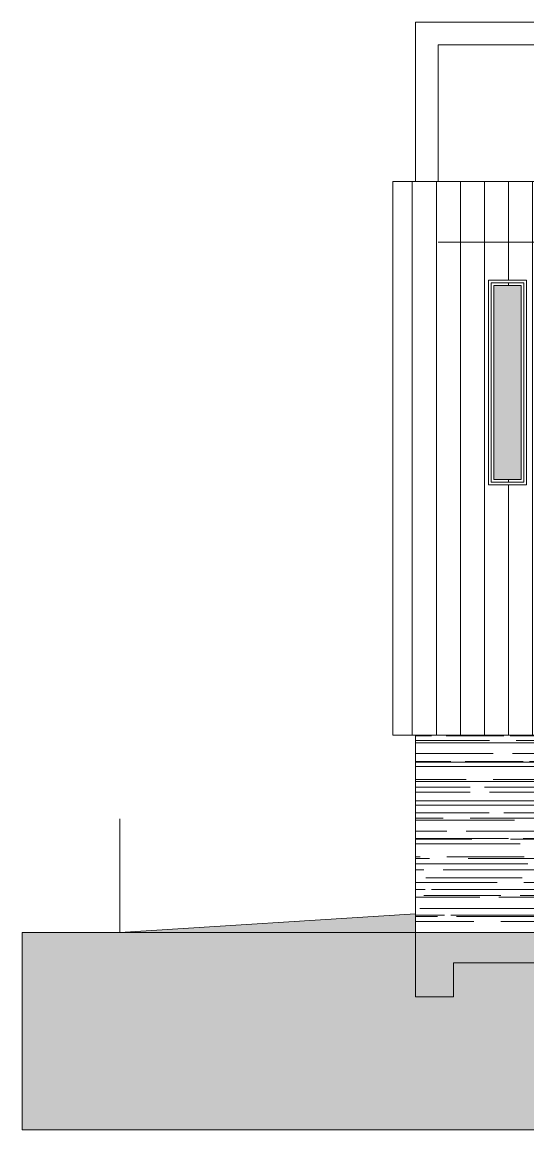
# Model space of a CAD drawing. Header units: metres. Extents: x -45 to 1930, y -347 to 488.
# Drawn here: x 122.49 to 129.16, y -120.22 to -105.62 of the extents above; entities that cross this region are included whole.
import ezdxf

# ---------------------------------------------------------------- set-up
doc = ezdxf.new("R2010")
doc.units = ezdxf.units.M
doc.layers.add('FLOATINGWINDOWS', color=2, linetype='Continuous', plot=False)
for name, color, linetype in [('SRAFY', 3, 'Continuous'), ('srafy sklo', 252, 'Continuous'), ('SRAFY-TERÉN', 252, 'Continuous'), ('ZARIZOVAKY', 251, 'Continuous'), ('ZDIVO', 1, 'Continuous')]:
    doc.layers.add(name, color=color, linetype=linetype)

msp = doc.modelspace()

# ---------------------------------------------------------------- hatches: boundary and pattern name
at = {"layer": 'SRAFY', "linetype": 'Continuous', "lineweight": 0}
h = msp.add_hatch(dxfattribs=at)
h.set_pattern_fill('AR-RROOF', color=251, scale=0.01, style=0)
h.set_pattern_definition([(0, (0, -26.9833), (0.5588, 0.254), [3.81, -0.508, 1.27, -0.254]), (0, (0.33782, -26.8563), (-0.254, 0.33782), [0.762, -0.08382, 1.524, -0.1905]), (0, (0.127, -26.7674), (1.3208, 0.17018), [2.032, -0.3556, 1.016, -0.254])])
h.paths.add_polyline_path([(129.642625, -115.0189), (127.677234, -115.0189), (127.677234, -117.6189), (129.642625, -117.6189)])
h.paths.add_polyline_path([(139.727234, -117.6189), (140.177234, -117.6189), (140.177234, -115.0189), (139.727234, -115.0189)])
msp.add_hatch(color=251, dxfattribs=at).paths.add_polyline_path([(150.827234, -115.9189), (144.102234, -116.341543), (144.102234, -117.6189), (127.677234, -117.6189), (127.677234, -117.373798), (123.777234, -117.6189), (122.488224, -117.6189), (122.488224, -120.22067), (150.827234, -120.22067)])
at = {"layer": 'srafy sklo', "linetype": 'Continuous', "lineweight": 0}
h = msp.add_hatch(dxfattribs=at)
h.set_pattern_fill('DOTS', color=256, scale=0.05, style=0)
h.paths.add_polyline_path([(129.072521, -109.0889), (128.712521, -109.0889), (128.712521, -111.6489), (129.072521, -111.6489)])
h.paths.add_polyline_path([(132.095826, -109.0889), (131.535826, -109.0889), (131.535826, -111.6489), (132.095826, -111.6489)])
h.paths.add_polyline_path([(133.279569, -109.0889), (132.095826, -109.0889), (132.095826, -111.6489), (133.279569, -111.6489)])
h.paths.add_polyline_path([(135.491439, -109.0889), (135.131439, -109.0889), (135.131439, -111.6489), (135.491439, -111.6489)])
h.paths.add_polyline_path([(137.834855, -109.0889), (137.474855, -109.0889), (137.474855, -111.6489), (137.834855, -111.6489)])
h.paths.add_polyline_path([(139.407891, -112.0889), (139.047891, -112.0889), (139.047891, -114.6489), (139.407891, -114.6489)])
h.paths.add_polyline_path([(136.575091, -112.0889), (136.215091, -112.0889), (136.215091, -114.6489), (136.575091, -114.6489)])
h.paths.add_polyline_path([(134.535052, -112.0889), (134.175052, -112.0889), (134.175052, -114.6489), (134.535052, -114.6489)])
h.paths.add_polyline_path([(131.163441, -112.0889), (130.803441, -112.0889), (130.803441, -114.6489), (131.163441, -114.6489)])
at = {"layer": 'SRAFY-TERÉN', "linetype": 'Continuous', "lineweight": 0}
h = msp.add_hatch(dxfattribs=at)
h.set_pattern_fill('LINE', color=256, scale=0.1, angle=90, style=0)
h.paths.add_polyline_path([(131.465826, -109.0189), (133.349569, -109.0189), (141.377234, -109.0189), (141.377234, -107.7189), (127.377234, -107.7189), (127.377234, -115.0189), (141.377234, -115.0189), (141.377234, -114.7189), (130.733441, -114.7189), (130.733441, -112.0189), (131.233441, -112.0189), (131.233441, -114.7189), (134.105052, -114.7189), (134.105052, -112.0189), (134.605052, -112.0189), (141.377234, -112.0189), (141.377234, -111.7189), (134.177234, -111.7189), (131.465826, -111.7189)])
h.paths.add_polyline_path([(129.142521, -111.7189), (128.642521, -111.7189), (128.642521, -109.0189), (129.142521, -109.0189)], flags=17)
h.paths.add_polyline_path([(129.107521, -111.6839), (128.677521, -111.6839), (128.677521, -109.0539), (129.107521, -109.0539)], flags=16)
h.paths.add_polyline_path([(129.072521, -111.6489), (128.712521, -111.6489), (128.712521, -109.0889), (129.072521, -109.0889)], flags=0)
h.paths.add_polyline_path([(141.377234, -109.0189), (137.904855, -109.0189), (137.904855, -111.7189), (141.377234, -111.7189)], flags=17)
h.paths.add_polyline_path([(141.377234, -112.0189), (139.477891, -112.0189), (139.477891, -114.7189), (141.377234, -114.7189)], flags=17)
h.paths.add_polyline_path([(138.977891, -112.0189), (136.645091, -112.0189), (136.645091, -114.7189), (138.977891, -114.7189)], flags=16)
h.paths.add_polyline_path([(136.145091, -112.0189), (134.605052, -112.0189), (134.605052, -114.7189), (136.145091, -114.7189)], flags=16)
h.paths.add_polyline_path([(137.404855, -109.0189), (135.561439, -109.0189), (135.561439, -111.7189), (137.404855, -111.7189)], flags=16)
h.paths.add_polyline_path([(135.061439, -109.0189), (133.349569, -109.0189), (133.349569, -111.7189), (134.177234, -111.7189), (135.061439, -111.7189)], flags=16)

# ---------------------------------------------------------------- linework, layer by layer
at = {"layer": 'FLOATINGWINDOWS', "linetype": 'Continuous', "lineweight": 0}
msp.add_line((141.377234, -108.5189), (127.977234, -108.5189), dxfattribs=at)
at = {"layer": 'FLOATINGWINDOWS', "linetype": 'Continuous', "lineweight": 0, "flags": 128}
msp.add_lwpolyline([(150.827234, -115.9189), (144.102234, -116.341543), (144.102234, -117.6189), (127.677234, -117.6189), (127.677234, -117.373798), (123.777234, -117.6189), (122.488224, -117.6189), (122.488224, -120.22067), (150.827234, -120.22067)], close=True, dxfattribs=at)
at = {"layer": 'SRAFY', "linetype": 'Continuous', "lineweight": 0}
for p, q in [((127.377234, -107.7189), (127.377234, -115.0189)), ((128.642521, -109.0189), (128.642521, -111.7189)), ((129.142521, -109.0189), (129.142521, -111.7189)), ((127.677234, -115.0189), (127.677234, -117.6189)), ((123.777234, -117.6189), (123.777234, -116.1189)), ((127.677234, -117.373798), (123.777234, -117.6189)), ((127.677234, -117.6189), (122.488224, -117.6189)), ((122.488224, -117.6189), (122.488224, -120.22067)), ((127.677234, -117.6189), (127.677234, -118.4689)), ((139.728473, -118.0189), (128.177234, -118.0189)), ((128.177234, -118.4689), (128.177234, -118.0189)), ((127.677234, -118.4689), (128.177234, -118.4689)), ((122.488224, -120.22067), (150.827234, -120.22067))]:
    msp.add_line(p, q, dxfattribs=at)
for points in [[(141.377234, -115.0189), (127.377234, -115.0189), (127.377234, -107.7189), (141.377234, -107.7189)], [(128.642521, -109.0189), (129.142521, -109.0189), (129.142521, -111.7189), (128.642521, -111.7189)], [(128.677521, -109.0539), (129.107521, -109.0539), (129.107521, -111.6839), (128.677521, -111.6839)], [(128.712521, -109.0889), (129.072521, -109.0889), (129.072521, -111.6489), (128.712521, -111.6489)]]:
    msp.add_lwpolyline(points, close=True, dxfattribs=at)
at = {"layer": 'ZARIZOVAKY', "linetype": 'Continuous', "lineweight": 0}
for p, q in [((131.338999, -105.6189), (127.677234, -105.6189)), ((127.677234, -107.7189), (127.677234, -105.6189)), ((130.527234, -105.9189), (127.977234, -105.9189)), ((127.977234, -107.7189), (127.977234, -105.9189))]:
    msp.add_line(p, q, dxfattribs=at)
at = {"layer": 'ZDIVO', "linetype": 'Continuous', "lineweight": 0}
for p, q in [((127.677234, -107.7189), (127.377234, -107.7189)), ((127.677234, -115.0189), (127.377234, -115.0189)), ((144.102234, -117.6189), (127.677234, -117.6189))]:
    msp.add_line(p, q, dxfattribs=at)

doc.saveas('drawing.dxf')
